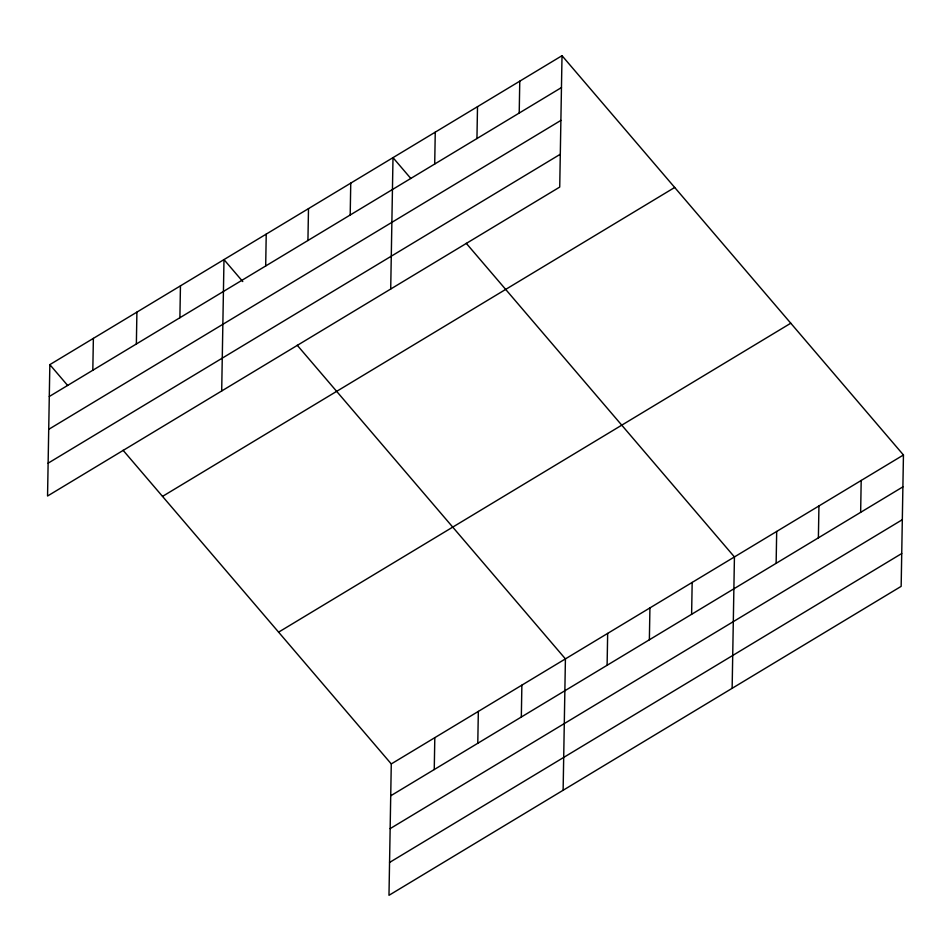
<?xml version="1.0" encoding="UTF-8"?>
<svg xmlns="http://www.w3.org/2000/svg" width="951" height="951" viewBox="0 0 951 951"><rect width="100%" height="100%" fill="white"/><g stroke="black" fill="none" stroke-linecap="round" stroke-linejoin="round"><path stroke-width="1.43" d="M49.844 364.637L47.55 496.018L559.723 187.074L562.017 55.693L49.844 364.637L67.687 385.5M92.818 370.248L93.376 338.378M136.362 343.989L136.908 312.118M179.894 317.729L180.452 285.859M221.69 390.98L223.984 259.599L242.767 281.555M265.686 265.983L266.232 234.101M307.934 240.496L308.493 208.614M350.194 214.997L350.753 183.127M390.706 289.021L393.001 157.64L410.844 178.503M123.083 450.275L391.277 763.926L388.983 895.307L901.156 586.363L903.45 454.982L562.017 55.693M434.702 164.024L435.261 132.153M434.25 769.537L434.809 737.667M476.95 138.537L477.509 106.667M477.782 743.278L478.341 711.407M519.21 113.05L519.769 81.18M521.326 717.018L521.873 685.148M563.123 790.269L565.417 658.888L297.223 345.237M607.107 665.272L607.665 633.402M649.367 639.785L649.925 607.915M691.615 614.298L692.173 582.428M732.139 688.322L734.434 556.941L466.24 243.29M776.135 563.325L776.682 531.454M818.383 537.838L818.942 505.968M860.643 512.351L861.19 480.469M49.286 396.508L561.47 87.563M48.715 429.341L560.888 120.408M48.121 463.173L560.305 154.24M162.514 496.398L674.687 187.466M278.595 632.153L790.78 323.221M391.277 763.926L903.45 454.982M390.718 795.797L902.891 486.864M390.148 828.63L902.321 519.698M389.553 862.462L901.726 553.53"/></g></svg>
